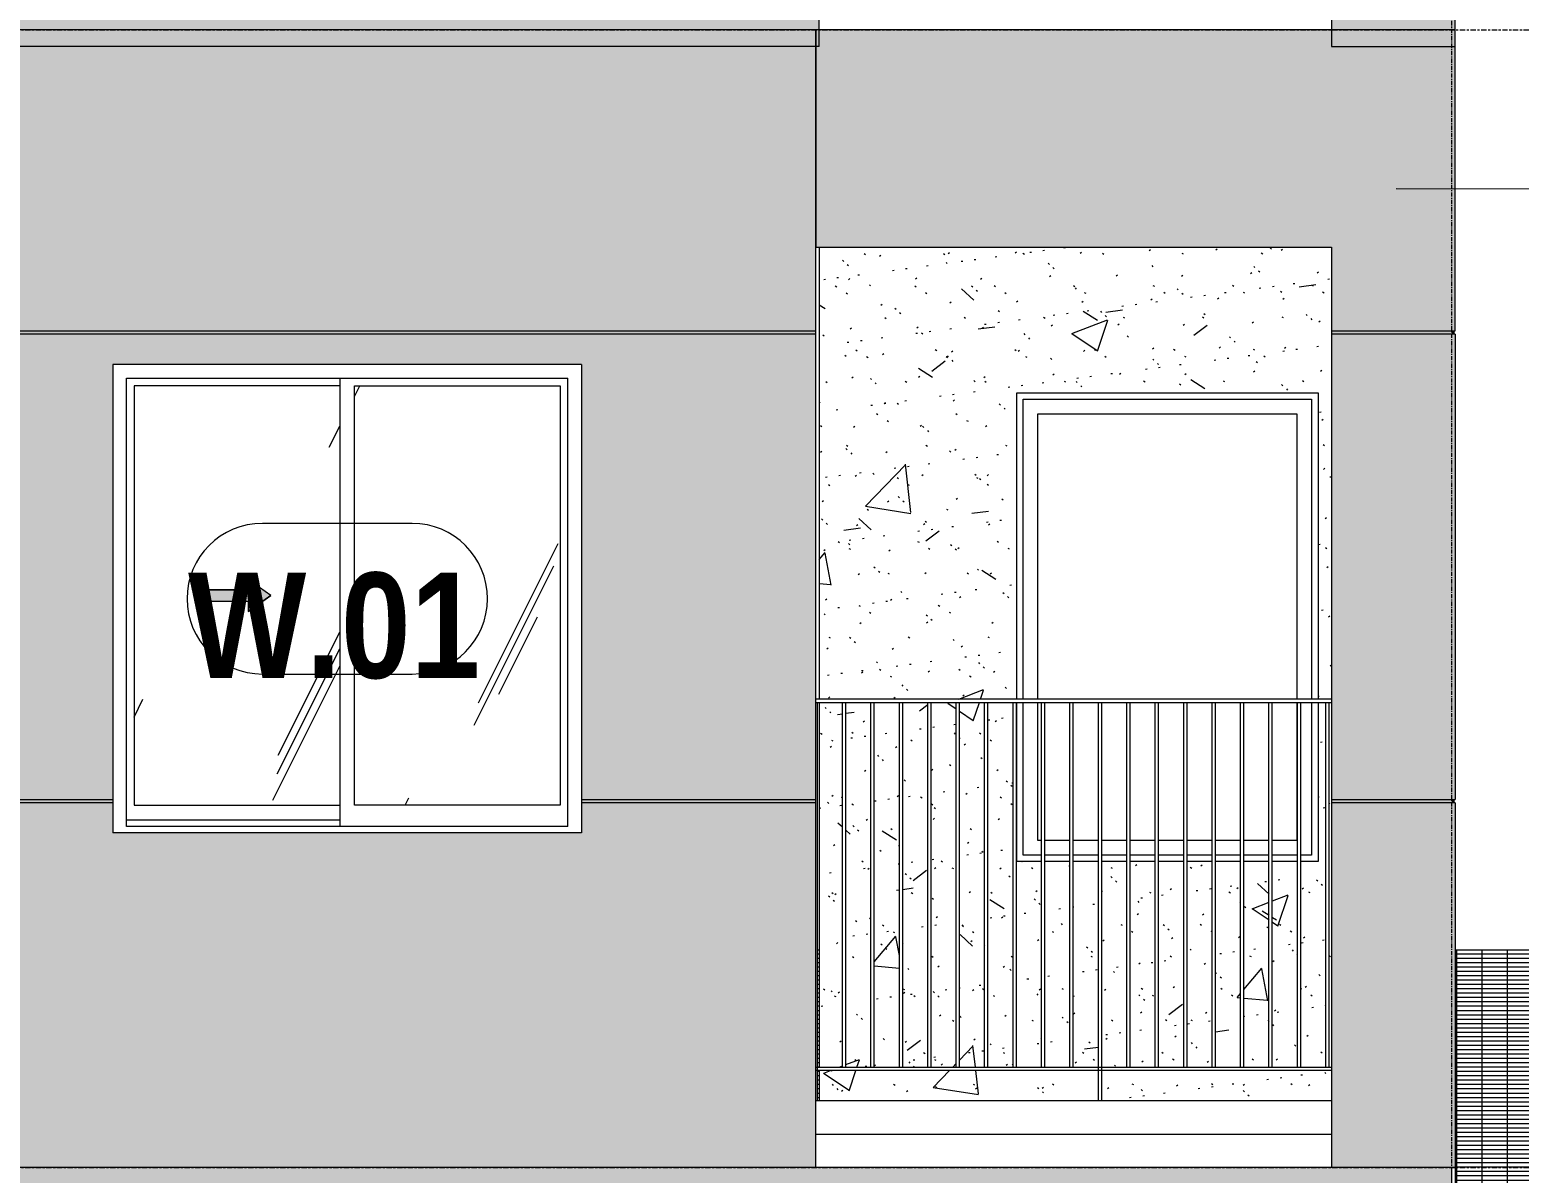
# Model space of a CAD drawing. Header units: millimetres. Extents: x 9199 to 175431, y -4466 to 35300.
# Drawn here: x 159653 to 164102, y 2183 to 5600 of the extents above; entities that cross this region are included whole.
import ezdxf

# ---------------------------------------------------------------- set-up
doc = ezdxf.new("R2010")
doc.units = ezdxf.units.MM
for name, pattern in [('1 NÉT CALL OUT', [6, 3, -3]), ('Centre', [31.75, 6.35, -4.7625, 15.875, -4.7625]), ('Grid Line', [22.225, 12.7, -3.175, 3.175, -3.175])]:
    doc.linetypes.add(name, pattern=pattern)
for name, color, linetype, lineweight in [('0-2', 250, 'Continuous', 5), ('A-DETL-GENF', 92, 'Continuous', 9), ('A-DETL-GENF-1', 92, '1 NÉT CALL OUT', 9), ('A-FLOR-HRAL', 11, 'Continuous', 9), ('A-FLOR-HRAL-1', 253, 'Continuous', 9), ('A-FLOR-LEVL-2', 51, 'Centre', 9), ('A-GLAZ', 151, 'Continuous', 9), ('A-GLAZ-1', 253, 'Continuous', 9), ('A-GLAZ-2', 7, 'Continuous', 9), ('A-GLAZ-3', 7, '1 NÉT CALL OUT', 9), ('A-GLAZ-IDEN', 152, 'Continuous', 9), ('A-WALL', 113, 'Continuous', 9), ('A-WALL-1', 7, 'Continuous', 9), ('A-WALL-IDEN', 211, 'Continuous', 9), ('A-WALL-PATT-1', 9, 'Continuous', 9), ('A-WALL-PATT-2', 111, 'Continuous', 5), ('I-WALL-1', 7, 'Continuous', 9), ('S-BEAM-1', 7, 'Continuous', 9), ('S-GRID-1', 1, 'Grid Line', 9)]:
    doc.layers.add(name, color=color, linetype=linetype, lineweight=lineweight)
doc.styles.add('Arial_B_1', font='arialbd.ttf', dxfattribs={"width": 0.85, "height": 315})
pattern_1 = [(63.435, (-49765.3, 1304.34), (-0.001, 1524.001), [532.46, -2875.304]), (63.435, (-51289.3, 1304.34), (-0.001, 1524.001), [532.46, -2875.304]), (63.435, (-49035.8, 1598.8), (-0.001, 1524.001), [532.46, -2875.304]), (63.435, (-50559.8, 1598.8), (-0.001, 1524.001), [532.46, -2875.304]), (63.435, (-49146.2, 1494.84), (-0.001, 1524.001), [532.46, -2875.304]), (63.435, (-50670.2, 1494.84), (-0.001, 1524.001), [532.46, -2875.304]), (63.435, (-49258.75, 2090.1), (-0.001, 1524.001), [258.8, -3148.965]), (63.435, (-50782.75, 2090.1), (-0.001, 1524.001), [258.8, -3148.965]), (63.435, (-49332.36, 1997.95), (-0.001, 1524.001), [532.46, -2875.304]), (63.435, (-50856.36, 1997.95), (-0.001, 1524.001), [532.46, -2875.304]), (63.435, (-49319.4, 2064.1), (-0.001, 1524.001), [532.46, -2875.304]), (63.435, (-50843.4, 2064.1), (-0.001, 1524.001), [532.46, -2875.304]), (63.435, (-49934.2, 1773.94), (-0.001, 1524.001), [532.46, -2875.304]), (63.435, (-51458.2, 1773.94), (-0.001, 1524.001), [532.46, -2875.304]), (63.435, (-49921.24, 1851.9), (-0.001, 1524.001), [532.46, -2875.304]), (63.435, (-51445.24, 1851.9), (-0.001, 1524.001), [532.46, -2875.304]), (63.435, (-49917.74, 1908.1), (-0.001, 1524.001), [532.46, -2875.304]), (63.435, (-51441.74, 1908.1), (-0.001, 1524.001), [532.46, -2875.304])]

# ---------------------------------------------------------------- blocks, each defined once
blk = doc.blocks.new('NCV_TKTC_KET CAU_rvt-2-TKCS_MẶT ĐỨNG HƯỚNG TÂY')
at = {"layer": 'S-BEAM-1'}
blk.add_line((-19136.9, 2300), (-17596.9, 2300), dxfattribs=at)
blk = doc.blocks.new('M_Fixed - 900 x 1400-553215-TKCS_MẶT ĐỨNG HƯỚNG TÂY')
at = {"layer": 'A-GLAZ-2'}
for p, q in [((-26717.9, 4496), (-25855.9, 4496)), ((-26717.9, 3600), (-26717.9, 4496)), ((-25855.9, 4496), (-25855.9, 3600)), ((-26673.9, 4452), (-25899.9, 4452)), ((-26673.9, 3600), (-26673.9, 4452)), ((-25899.9, 4452), (-25899.9, 3600)), ((-26717.9, 3134), (-26717.9, 3590)), ((-26673.9, 3178), (-26673.9, 3590)), ((-25899.9, 3590), (-25899.9, 3178)), ((-25855.9, 3590), (-25855.9, 3134)), ((-26662.9, 3178), (-26673.9, 3178)), ((-26577.9, 3178), (-26652.9, 3178)), ((-26493, 3178), (-26567.9, 3178)), ((-26408, 3178), (-26483, 3178)), ((-26323.1, 3178), (-26398, 3178)), ((-26238.2, 3178), (-26313.1, 3178)), ((-26153.2, 3178), (-26228.2, 3178)), ((-26068.3, 3178), (-26143.2, 3178)), ((-25983.3, 3178), (-26058.3, 3178)), ((-25899.9, 3178), (-25973.3, 3178)), ((-26662.9, 3134), (-26717.9, 3134)), ((-26577.9, 3134), (-26652.9, 3134)), ((-26493, 3134), (-26567.9, 3134)), ((-26408, 3134), (-26483, 3134)), ((-26323.1, 3134), (-26398, 3134)), ((-26238.2, 3134), (-26313.1, 3134)), ((-26153.2, 3134), (-26228.2, 3134)), ((-26068.3, 3134), (-26143.2, 3134)), ((-25983.3, 3134), (-26058.3, 3134)), ((-25898.4, 3134), (-25973.3, 3134)), ((-25855.9, 3134), (-25888.4, 3134))]:
    blk.add_line(p, q, dxfattribs=at)
blk = doc.blocks.new('Railing - 10mm-457212-TKCS_MẶT ĐỨNG HƯỚNG TÂY')
at = {"layer": 'A-FLOR-HRAL-1'}
for p, q in [((-68226.4, 2500), (-68226.4, 3590)), ((-68216.4, 2500), (-68216.4, 3590))]:
    blk.add_line(p, q, dxfattribs=at)
blk = doc.blocks.new('Railing - 50 x 10mm-850639-TKCS_MẶT ĐỨNG HƯỚNG TÂY')
at = {"layer": 'A-FLOR-HRAL-1'}
for p, q in [((-68990.9, 2400), (-68990.9, 3590)), ((-68980.9, 3590), (-68990.9, 3590)), ((-68980.9, 2400), (-68980.9, 3590))]:
    blk.add_line(p, q, dxfattribs=at)
blk = doc.blocks.new('Railing - 50 x 10mm-457210-TKCS_MẶT ĐỨNG HƯỚNG TÂY')
at = {"layer": 'A-FLOR-HRAL-1'}
for p in [(-19136.9, 3590), (-19132.4, 2400)]:
    blk.add_line(p, (-19132.4, 3590), dxfattribs=at)
blk = doc.blocks.new('Railing - Railing-851452-TKCS_MẶT ĐỨNG HƯỚNG TÂY')
at = {"layer": 'A-FLOR-HRAL-1'}
for p, q in [((-19136.9, 2500), (-17596.9, 2500)), ((-17596.9, 2490), (-19136.9, 2490))]:
    blk.add_line(p, q, dxfattribs=at)
blk.add_blockref('Railing - 50 x 10mm-457210-TKCS_MẶT ĐỨNG HƯỚNG TÂY', (0, 0))
at = {"extrusion": (0, 0, -1), "zscale": -1}
for name, p in [('Railing - 10mm-457212-TKCS_MẶT ĐỨNG HƯỚNG TÂY', (87273.9, 0)), ('Railing - 10mm-457212-TKCS_MẶT ĐỨNG HƯỚNG TÂY', (87188.9, 0)), ('Railing - 10mm-457212-TKCS_MẶT ĐỨNG HƯỚNG TÂY', (87104, 0)), ('Railing - 10mm-457212-TKCS_MẶT ĐỨNG HƯỚNG TÂY', (87019.1, 0)), ('Railing - 10mm-457212-TKCS_MẶT ĐỨNG HƯỚNG TÂY', (86934.1, 0)), ('Railing - 10mm-457212-TKCS_MẶT ĐỨNG HƯỚNG TÂY', (86849.2, 0)), ('Railing - 10mm-457212-TKCS_MẶT ĐỨNG HƯỚNG TÂY', (86764.2, 0)), ('Railing - 10mm-457212-TKCS_MẶT ĐỨNG HƯỚNG TÂY', (86679.3, 0)), ('Railing - 10mm-457212-TKCS_MẶT ĐỨNG HƯỚNG TÂY', (86594.4, 0)), ('Railing - 50 x 10mm-850639-TKCS_MẶT ĐỨNG HƯỚNG TÂY', (87273.9, 0)), ('Railing - 10mm-457212-TKCS_MẶT ĐỨNG HƯỚNG TÂY', (86424.5, 0)), ('Railing - 10mm-457212-TKCS_MẶT ĐỨNG HƯỚNG TÂY', (86339.5, 0)), ('Railing - 10mm-457212-TKCS_MẶT ĐỨNG HƯỚNG TÂY', (86254.6, 0)), ('Railing - 10mm-457212-TKCS_MẶT ĐỨNG HƯỚNG TÂY', (86169.7, 0)), ('Railing - 10mm-457212-TKCS_MẶT ĐỨNG HƯỚNG TÂY', (86084.7, 0)), ('Railing - 10mm-457212-TKCS_MẶT ĐỨNG HƯỚNG TÂY', (85999.8, 0)), ('Railing - 10mm-457212-TKCS_MẶT ĐỨNG HƯỚNG TÂY', (85914.8, 0)), ('Railing - 10mm-457212-TKCS_MẶT ĐỨNG HƯỚNG TÂY', (85829.9, 0))]:
    blk.add_blockref(name, p, dxfattribs=at)
blk = doc.blocks.new('Top Rail Type - Top Rail_Internal_-851453-TKCS_MẶT ĐỨNG HƯỚNG TÂY')
at = {"layer": 'A-FLOR-HRAL-1'}
for p, q in [((-17596.9, 3600), (-19136.9, 3600)), ((-19136.9, 3590), (-17596.9, 3590))]:
    blk.add_line(p, q, dxfattribs=at)
blk = doc.blocks.new('NCV_TKTC_TANG 1_rvt-2-TKCS_MẶT ĐỨNG HƯỚNG TÂY')
at = {"layer": 'A-WALL-PATT-1'}
h = blk.add_hatch(dxfattribs=at)
h.set_pattern_fill('FP_19', color=256, style=0, pattern_type=2)
h.set_pattern_definition([(50, (-51555.6, 1200), (1093.104, -95.634), [114.3, -1257.3]), (355, (-51555.6, 1200), (-211.457, 1146.34), [91.44, -1005.84]), (100.451, (-51464.5, 1192), (881.656, 1050.7), [97.14, -1068.54]), (46.184, (-51555.6, 1504.8), (1626.475, -252.257), [171.45, -1885.95]), (96.636, (-51420, 1483.8), (1424.416, 1484.565), [145.71, -1602.81]), (351.184, (-51555.6, 1504.8), (1424.43, 1484.55), [137.16, -1508.76]), (21, (-51403.2, 1428.6), (909.686, -613.59), [114.3, -1257.3]), (326, (-51403.2, 1428.6), (370.812, 1105.13), [91.44, -1005.84]), (71.451, (-51327.4, 1377.5), (1280.503, 491.528), [97.14, -1068.54]), (37.5, (-51555.58, 1200), (18.5313, 507.3303), [50.292, -943.356, 50.292, -970.788, -1009.65]), (37.5, (-51555.58, 1200), (18.5313, 507.3303), [-2014.728, 50.292, -959.358]), (7.5, (-51555.6, 1200), (400.918, 601.084), [50.292, -531.876, 50.292, -920.496, -384.81]), (7.5, (-51555.6, 1200), (400.918, 601.084), [-1552.956, 50.292, -334.518]), (327.5, (-51895.43, 1200), (813.545, -34.3737), [50.292, -330.708, 50.292, -1138.428, -1577.34]), (327.5, (-51895.43, 1200), (813.545, -34.3737), [-1569.72, 50.292, -1527.048]), (317.5, (-52047.8, 1200), (888.775, 152.56), [50.292, -445.008, 50.292, -739.14, -1120.14]), (317.5, (-52047.8, 1200), (888.775, 152.56), [-1284.732, 50.292, -1069.848])])
h.paths.add_polyline_path([(-17596.9, 2400), (-17596.9, 2490), (-18283, 2490), (-18283, 2400), (-17604.3, 2400)])
h.paths.add_polyline_path([(-19087.9, 2400), (-18293, 2400), (-18293, 2490), (-19126.9, 2490), (-19126.9, 2400)])
h.paths.add_polyline_path([(-17613.5, 2500), (-17613.5, 3590), (-17636.9, 3590), (-17636.9, 3115), (-17688.4, 3115), (-17688.4, 2500)])
h.paths.add_polyline_path([(-18962.5, 2500), (-18887.6, 2500), (-18887.6, 3590), (-18962.5, 3590), (-18962.5, 2880.4)])
h.paths.add_polyline_path([(-19047.4, 2500), (-18972.5, 2500), (-18972.5, 3590), (-19047.4, 3590), (-19047.4, 2555.2)])
h.paths.add_polyline_path([(-18877.6, 2500), (-18802.6, 2500), (-18802.6, 3590), (-18877.6, 3590), (-18877.6, 2615.6)])
h.paths.add_polyline_path([(-18792.6, 2500), (-18717.7, 2500), (-18717.7, 3590), (-18792.6, 3590), (-18792.6, 2740.1)])
h.paths.add_polyline_path([(-18707.7, 2500), (-18632.7, 2500), (-18632.7, 3590), (-18707.7, 3590), (-18707.7, 2864.7)])
h.paths.add_polyline_path([(-18622.7, 2500), (-18547.8, 2500), (-18547.8, 3590), (-18622.7, 3590), (-18622.7, 2880.4)])
h.paths.add_polyline_path([(-18537.8, 2500), (-18462.9, 2500), (-18462.9, 3115), (-18536.9, 3115), (-18537.8, 2880.4)])
h.paths.add_polyline_path([(-18452.9, 2500), (-18377.9, 2500), (-18377.9, 3115), (-18452.9, 3115), (-18452.9, 2880.4)])
h.paths.add_polyline_path([(-18367.9, 2500), (-18293, 2500), (-18293, 3115), (-18367.9, 3115), (-18367.9, 2880.4)])
h.paths.add_polyline_path([(-19057.4, 2500), (-19057.4, 3590), (-19126.9, 3590), (-19126.9, 2500), (-19061.8, 2500)])
h.paths.add_polyline_path([(-18283, 2500), (-18208, 2500), (-18208, 3115), (-18283, 3115), (-18283, 2880.4)])
h.paths.add_polyline_path([(-18198, 2500), (-18123.1, 2500), (-18123.1, 3115), (-18198, 3115), (-18198, 2803)])
h.paths.add_polyline_path([(-18113.1, 2500), (-18038.2, 2500), (-18038.2, 3115), (-18113.1, 3115), (-18113.1, 2724.8)])
h.paths.add_polyline_path([(-18028.2, 2500), (-17953.2, 2500), (-17953.2, 3115), (-18028.2, 3115), (-18028.2, 2646.6)])
h.paths.add_polyline_path([(-17943.2, 2500), (-17868.3, 2500), (-17868.3, 3115), (-17943.2, 3115), (-17943.2, 2568.4)])
h.paths.add_polyline_path([(-17858.3, 2500), (-17783.3, 2500), (-17783.3, 3115), (-17858.3, 3115), (-17858.3, 2880.4)])
h.paths.add_polyline_path([(-17773.3, 2500), (-17698.4, 2500), (-17698.4, 3115), (-17773.3, 3115), (-17773.3, 2880.4)])
h.paths.add_polyline_path([(-17596.9, 2500), (-17596.9, 3590), (-17603.5, 3590), (-17601.7, 2500)])
h.paths.add_polyline_path([(-18536.9, 3600), (-18536.9, 4515), (-17636.9, 4515), (-17636.9, 3600), (-17596.9, 3600), (-17596.9, 4950), (-19126.9, 4950), (-19126.9, 3600), (-18775.3, 3600)])
h = blk.add_hatch(dxfattribs=at)
h.set_pattern_fill('FP_20', color=256, style=0, pattern_type=2)
h.set_pattern_definition([(37.5, (-51555.58, 1200), (-4.79953, 146.8239), [5.029, -110.795, 5.029, -124.511, -123.825]), (37.5, (-51555.58, 1200), (-4.79953, 146.8239), [-245.364, 5.029, -118.796]), (7.5, (-51555.58, 1200), (134.8574, 215.0472), [5.029, -57.455, 5.029, -99.365, -40.005]), (7.5, (-51555.58, 1200), (134.8574, 215.0472), [-166.878, 5.029, -34.976]), (327.5, (-51649.3, 1200), (237.29776, 0.4316), [5.029, -33.071, 5.029, -132.131, -179.07]), (327.5, (-51649.3, 1200), (237.29776, 0.4316), [-175.26, 5.029, -174.041]), (317.5, (-51649.3, 1200), (229.067, 66.8792), [5.029, -14.021, 5.029, -84.887, -102.87]), (317.5, (-51649.3, 1200), (229.067, 66.8792), [-108.966, 5.029, -97.841])])
h.paths.add_polyline_path([(-17596.9, 2400), (-17596.9, 2490), (-18283, 2490), (-18283, 2400), (-17604.3, 2400)])
h.paths.add_polyline_path([(-19087.9, 2400), (-18293, 2400), (-18293, 2490), (-19126.9, 2490), (-19126.9, 2400)])
h.paths.add_polyline_path([(-17613.5, 2500), (-17613.5, 3590), (-17636.9, 3590), (-17636.9, 3115), (-17688.4, 3115), (-17688.4, 2500)])
h.paths.add_polyline_path([(-18962.5, 2500), (-18887.6, 2500), (-18887.6, 3590), (-18962.5, 3590), (-18962.5, 2880.4)])
h.paths.add_polyline_path([(-19047.4, 2500), (-18972.5, 2500), (-18972.5, 3590), (-19047.4, 3590), (-19047.4, 2555.2)])
h.paths.add_polyline_path([(-18877.6, 2500), (-18802.6, 2500), (-18802.6, 3590), (-18877.6, 3590), (-18877.6, 2615.6)])
h.paths.add_polyline_path([(-18792.6, 2500), (-18717.7, 2500), (-18717.7, 3590), (-18792.6, 3590), (-18792.6, 2740.1)])
h.paths.add_polyline_path([(-18707.7, 2500), (-18632.7, 2500), (-18632.7, 3590), (-18707.7, 3590), (-18707.7, 2864.7)])
h.paths.add_polyline_path([(-18622.7, 2500), (-18547.8, 2500), (-18547.8, 3590), (-18622.7, 3590), (-18622.7, 2880.4)])
h.paths.add_polyline_path([(-18537.8, 2500), (-18462.9, 2500), (-18462.9, 3115), (-18536.9, 3115), (-18537.8, 2880.4)])
h.paths.add_polyline_path([(-18452.9, 2500), (-18377.9, 2500), (-18377.9, 3115), (-18452.9, 3115), (-18452.9, 2880.4)])
h.paths.add_polyline_path([(-18367.9, 2500), (-18293, 2500), (-18293, 3115), (-18367.9, 3115), (-18367.9, 2880.4)])
h.paths.add_polyline_path([(-19057.4, 2500), (-19057.4, 3590), (-19126.9, 3590), (-19126.9, 2500), (-19061.8, 2500)])
h.paths.add_polyline_path([(-18283, 2500), (-18208, 2500), (-18208, 3115), (-18283, 3115), (-18283, 2880.4)])
h.paths.add_polyline_path([(-18198, 2500), (-18123.1, 2500), (-18123.1, 3115), (-18198, 3115), (-18198, 2803)])
h.paths.add_polyline_path([(-18113.1, 2500), (-18038.2, 2500), (-18038.2, 3115), (-18113.1, 3115), (-18113.1, 2724.8)])
h.paths.add_polyline_path([(-18028.2, 2500), (-17953.2, 2500), (-17953.2, 3115), (-18028.2, 3115), (-18028.2, 2646.6)])
h.paths.add_polyline_path([(-17943.2, 2500), (-17868.3, 2500), (-17868.3, 3115), (-17943.2, 3115), (-17943.2, 2568.4)])
h.paths.add_polyline_path([(-17858.3, 2500), (-17783.3, 2500), (-17783.3, 3115), (-17858.3, 3115), (-17858.3, 2880.4)])
h.paths.add_polyline_path([(-17773.3, 2500), (-17698.4, 2500), (-17698.4, 3115), (-17773.3, 3115), (-17773.3, 2880.4)])
h.paths.add_polyline_path([(-17596.9, 2500), (-17596.9, 3590), (-17603.5, 3590), (-17601.7, 2500)])
h.paths.add_polyline_path([(-18536.9, 3600), (-18536.9, 4515), (-17636.9, 4515), (-17636.9, 3600), (-17596.9, 3600), (-17596.9, 4950), (-19126.9, 4950), (-19126.9, 3600), (-18775.3, 3600)])
at = {"layer": 'A-WALL-1'}
blk.add_line((-17596.9, 2400), (-19136.9, 2400), dxfattribs=at)
at = {"layer": 'I-WALL-1'}
for p, q in [((-19126.9, 4950), (-19126.9, 3600)), ((-18536.9, 3600), (-18536.9, 4515)), ((-18536.9, 4515), (-17636.9, 4515)), ((-17636.9, 4515), (-17636.9, 3600)), ((-19126.9, 3590), (-19126.9, 2500)), ((-18536.9, 3115), (-18536.9, 3590)), ((-17636.9, 3590), (-17636.9, 3115)), ((-18462.9, 3115), (-18536.9, 3115)), ((-18377.9, 3115), (-18452.9, 3115)), ((-18293, 3115), (-18367.9, 3115)), ((-18208, 3115), (-18283, 3115)), ((-18123.1, 3115), (-18198, 3115)), ((-18038.2, 3115), (-18113.1, 3115)), ((-17953.2, 3115), (-18028.2, 3115)), ((-17868.3, 3115), (-17943.2, 3115)), ((-17783.3, 3115), (-17858.3, 3115)), ((-17698.4, 3115), (-17773.3, 3115)), ((-17636.9, 3115), (-17688.4, 3115)), ((-19126.9, 2490), (-19126.9, 2400))]:
    blk.add_line(p, q, dxfattribs=at)
at = {"layer": 'A-FLOR-HRAL-1'}
for name in ['Top Rail Type - Top Rail_Internal_-851453-TKCS_MẶT ĐỨNG HƯỚNG TÂY', 'Railing - Railing-851452-TKCS_MẶT ĐỨNG HƯỚNG TÂY']:
    blk.add_blockref(name, (0, 0), dxfattribs=at)
at = {"layer": 'A-GLAZ-1'}
blk.add_blockref('M_Fixed - 900 x 1400-553215-TKCS_MẶT ĐỨNG HƯỚNG TÂY', (8200, 0), dxfattribs=at)
blk = doc.blocks.new('1_FAMILY RVT - W01-WxH 1400x1400xmm-V139-TKCS_MẶT ĐỨNG HƯỚNG TÂY')
at = {"layer": 'A-DETL-GENF-1'}
blk.add_hatch(color=256, dxfattribs=at).paths.add_polyline_path([(-20832.9, 3862.1), (-20765.1, 3909.5), (-20832.9, 3957), (-20832.9, 3926.5), (-20968.3, 3926.5), (-20968.3, 3892.6), (-20832.9, 3892.6)])
at = {"layer": 'A-GLAZ'}
h = blk.add_hatch(dxfattribs=at)
h.set_pattern_fill('FP_18', color=256, style=0, pattern_type=2)
h.set_pattern_definition(pattern_1)
h.paths.add_polyline_path([(-20559.6, 3282.6), (-20559.6, 4536.5), (-21173.9, 4536.5), (-21173.9, 3282.6)])
h.paths.add_polyline_path([(-20832.9, 3862.1), (-20832.9, 3892.6), (-20968.3, 3892.6), (-20968.3, 3926.5), (-20832.9, 3926.5), (-20832.9, 3957), (-20765.1, 3909.5), (-20789.3, 3892.6)])
h = blk.add_hatch(dxfattribs=at)
h.set_pattern_fill('FP_18', color=256, style=0, pattern_type=2)
h.set_pattern_definition(pattern_1)
h.paths.add_polyline_path([(-20443.9, 3282.6), (-19900.9, 3282.6), (-19900.9, 4536.5), (-20515.1, 4536.5), (-20515.1, 3282.6)])
at = {"layer": 'A-DETL-GENF'}
for p, q in [((-20968.3, 3926.5), (-20968.3, 3892.6)), ((-20968.3, 3926.5), (-20832.9, 3926.5)), ((-20832.9, 3926.5), (-20968.3, 3926.5)), ((-20968.3, 3926.5), (-20968.3, 3892.6)), ((-20832.9, 3957), (-20832.9, 3926.5)), ((-20765.1, 3909.5), (-20832.9, 3957)), ((-20765.1, 3909.5), (-20832.9, 3957)), ((-20832.9, 3957), (-20832.9, 3926.5)), ((-20968.3, 3892.6), (-20832.9, 3892.6)), ((-20968.3, 3892.6), (-20832.9, 3892.6)), ((-20765.1, 3909.5), (-20832.9, 3862.1)), ((-20832.9, 3862.1), (-20765.1, 3909.5)), ((-20832.9, 3892.6), (-20832.9, 3862.1)), ((-20832.9, 3892.6), (-20832.9, 3862.1))]:
    blk.add_line(p, q, dxfattribs=at)
at = {"layer": 'A-GLAZ'}
for p, q in [((-19837.4, 4600), (-21237.4, 4600)), ((-21237.4, 4600), (-21237.4, 3200)), ((-19837.4, 4600), (-19837.4, 3200)), ((-21196.4, 4559.1), (-19878.3, 4559.1)), ((-21196.4, 3219.1), (-21196.4, 4559.1)), ((-20559.6, 4559.1), (-20559.6, 3219.1)), ((-19878.3, 3219.1), (-19878.3, 4559.1)), ((-21173.9, 4536.5), (-21173.9, 3282.6)), ((-20559.6, 4536.5), (-21173.9, 4536.5)), ((-20515.1, 3282.6), (-20515.1, 4536.5)), ((-20515.1, 4536.5), (-19900.9, 4536.5)), ((-19900.9, 4536.5), (-19900.9, 3282.6)), ((-21173.9, 3282.6), (-20559.6, 3282.6)), ((-19900.9, 3282.6), (-20515.1, 3282.6)), ((-20559.6, 3238.1), (-21196.4, 3238.1)), ((-20559.6, 3238.1), (-21196.4, 3238.1)), ((-19878.3, 3219.1), (-21196.4, 3219.1)), ((-19837.4, 3200), (-21237.4, 3200))]:
    blk.add_line(p, q, dxfattribs=at)
blk = doc.blocks.new('NBS_CLDPhysicalSecuritySystems_MtlMeshPnlFncngSym_CLDModsecSecurusS3_InfillPanel - NBS_CLDPhysicalSecuritySystems_MtlMeshPnlFncngSym_CLDModsecSecurusS2_InfillPanel-2369424-TKCS_MẶT ĐỨNG HƯỚNG TÂY')
at = {"layer": 'A-FLOR-HRAL'}
h = blk.add_hatch(dxfattribs=at)
h.set_pattern_fill('FP_24', color=256, style=0, pattern_type=2)
h.set_pattern_definition([(180, (-20156.337, 850), (2e-15, 13), []), (90, (-20156.34, 850), (76, -5e-15), [])])
h.paths.add_polyline_path([(-16902.3, 971), (-16356.3, 971), (-16356.3, 2850), (-16902.3, 2850), (-16902.3, 1236.4)])
h.paths.add_polyline_path([(-16942.3, 971), (-16942.3, 2850), (-17226.9, 2850), (-17226.9, 1500), (-17230.9, 1500), (-17229.7, 1490), (-17226.9, 1490), (-17226.9, 971), (-17004.8, 971)])
h.paths.add_polyline_path([(-18902.3, 1034.3), (-18561.5, 1034.3), (-18561.5, 1064.8), (-18902.3, 1064.8)])
h.paths.add_polyline_path([(-18942.3, 1034.3), (-18942.3, 1064.8), (-19461.1, 1064.8), (-19461.1, 1034.3), (-19121.2, 1034.3)])
h.paths.add_polyline_path([(-20156.3, 1034.3), (-19942.3, 1034.3), (-19942.3, 1064.8), (-20156.3, 1064.8)])
h.paths.add_polyline_path([(-19902.3, 1034.3), (-19511.1, 1034.3), (-19511.1, 1064.8), (-19902.3, 1064.8)])
h.paths.add_polyline_path([(-18511.5, 1034.3), (-17942.3, 1034.3), (-17942.3, 1064.8), (-18511.5, 1064.8)])
h.paths.add_polyline_path([(-17636.9, 1034.3), (-17636.9, 1064.8), (-17902.3, 1064.8), (-17902.3, 1034.3), (-17660.3, 1034.3)])
h.paths.add_polyline_path([(-17636.9, 1134.3), (-17636.9, 1164.8), (-17902.3, 1164.8), (-17902.3, 1134.3), (-17674, 1134.3)])
h.paths.add_polyline_path([(-18511.5, 1134.3), (-17942.3, 1134.3), (-17942.3, 1164.8), (-18511.5, 1164.8)])
h.paths.add_polyline_path([(-19942.3, 1134.3), (-19942.3, 1164.8), (-20156.3, 1164.8), (-20156.3, 1134.3)])
h.paths.add_polyline_path([(-18592.1, 1134.3), (-18561.5, 1134.3), (-18561.5, 1164.8), (-18902.3, 1164.8), (-18902.3, 1134.3), (-18856.7, 1134.3)])
h.paths.add_polyline_path([(-18942.3, 1134.3), (-18942.3, 1164.8), (-19461.1, 1164.8), (-19461.1, 1134.3), (-19121.2, 1134.3)])
h.paths.add_polyline_path([(-19902.3, 1134.3), (-19511.1, 1134.3), (-19511.1, 1164.8), (-19902.3, 1164.8)])
h.paths.add_polyline_path([(-20156.3, 1234.3), (-19942.3, 1234.3), (-19942.3, 1264.8), (-20156.3, 1264.8), (-20156.3, 1236.4)])
h.paths.add_polyline_path([(-18942.3, 1234.3), (-18942.3, 1264.8), (-19461.1, 1264.8), (-19461.1, 1234.3), (-19121.2, 1234.3)])
h.paths.add_polyline_path([(-18511.5, 1234.3), (-17942.3, 1234.3), (-17942.3, 1264.8), (-18511.5, 1264.8), (-18511.5, 1236.4)])
h.paths.add_polyline_path([(-17636.9, 1234.3), (-17636.9, 1264.8), (-17902.3, 1264.8), (-17902.3, 1234.3), (-17687.7, 1234.3)])
h.paths.add_polyline_path([(-19650.3, 1234.3), (-19511.1, 1234.3), (-19511.1, 1264.8), (-19902.3, 1264.8), (-19902.3, 1234.3)])
h.paths.add_polyline_path([(-18856.7, 1234.3), (-18561.5, 1234.3), (-18561.5, 1264.8), (-18902.3, 1264.8), (-18902.3, 1234.3)])
h.paths.add_polyline_path([(-18511.5, 1334.3), (-17942.3, 1334.3), (-17942.3, 1364.8), (-18511.5, 1364.8)])
h.paths.add_polyline_path([(-17902.3, 1334.3), (-17636.9, 1334.3), (-17636.9, 1364.8), (-17902.3, 1364.8)])
h.paths.add_polyline_path([(-18902.3, 1334.3), (-18561.5, 1334.3), (-18561.5, 1364.8), (-18902.3, 1364.8)])
h.paths.add_polyline_path([(-20156.3, 1334.3), (-19942.3, 1334.3), (-19942.3, 1364.8), (-20156.3, 1364.8)])
h.paths.add_polyline_path([(-19385.7, 1334.3), (-18942.3, 1334.3), (-18942.3, 1364.8), (-19461.1, 1364.8), (-19461.1, 1334.3)])
h.paths.add_polyline_path([(-19902.3, 1334.3), (-19511.1, 1334.3), (-19511.1, 1364.8), (-19902.3, 1364.8)])
h.paths.add_polyline_path([(-17942.3, 1434.3), (-17942.3, 1500), (-18511.5, 1500), (-18511.5, 1434.3), (-18327.6, 1434.3)])
h.paths.add_polyline_path([(-19461.1, 1434.3), (-18942.3, 1434.3), (-18942.3, 1500), (-19461.1, 1500)])
h.paths.add_polyline_path([(-19511.1, 1434.3), (-19511.1, 1500), (-19902.3, 1500), (-19902.3, 1434.3)])
h.paths.add_polyline_path([(-18856.7, 1434.3), (-18561.5, 1434.3), (-18561.5, 1500), (-18902.3, 1500), (-18902.3, 1434.3)])
h.paths.add_polyline_path([(-17636.9, 1500), (-17586.9, 1500), (-17586.9, 1550), (-17636.9, 1550)])
h.paths.add_polyline_path([(-17902.3, 1434.3), (-17636.9, 1434.3), (-17636.9, 1500), (-17902.3, 1500)])
h.paths.add_polyline_path([(-19942.3, 1434.3), (-19942.3, 1500), (-20156.3, 1500), (-20156.3, 1434.3)])
h.paths.add_polyline_path([(-18561.5, 1500), (-18511.5, 1500), (-18511.5, 1550), (-18561.5, 1550)])
h.paths.add_polyline_path([(-19461.1, 1500), (-19461.1, 1550), (-19511.1, 1550), (-19511.1, 1500)])
h.paths.add_polyline_path([(-19132.4, 2400), (-19126.9, 2400), (-19126.9, 2490), (-19132.4, 2490)])
h.paths.add_polyline_path([(-19132.4, 2500), (-19126.9, 2500), (-19126.9, 2850), (-19132.4, 2850)])
for p, q in [((-19126.9, 2850), (-19132.4, 2850)), ((-16942.2, 2850), (-17226.9, 2850)), ((-16942.3, 2850), (-16942.3, 971)), ((-16938.3, 2850), (-16942.3, 2850)), ((-16906.3, 2850), (-16938.3, 2850)), ((-16902.3, 2850), (-16906.3, 2850)), ((-16356.3, 2850), (-16902.5, 2850)), ((-16902.3, 971), (-16902.3, 2850)), ((-20156.3, 1500), (-20156.3, 1434.3)), ((-19942.3, 1500), (-19942.3, 1434.3)), ((-19902.3, 1434.3), (-19902.3, 1500)), ((-18942.3, 1500), (-18942.3, 1434.3)), ((-18902.3, 1434.3), (-18902.3, 1500)), ((-17942.3, 1500), (-17942.3, 1434.3)), ((-17902.3, 1434.3), (-17902.3, 1500)), ((-20156.3, 1365), (-20156.3, 1334.3)), ((-19942.3, 1365), (-19942.3, 1334.3)), ((-19902.3, 1334.3), (-19902.3, 1365)), ((-18942.3, 1365), (-18942.3, 1334.3)), ((-18902.3, 1334.3), (-18902.3, 1365)), ((-17942.3, 1365), (-17942.3, 1334.3)), ((-17902.3, 1334.3), (-17902.3, 1365)), ((-20156.3, 1265), (-20156.3, 1234.3)), ((-19942.3, 1265), (-19942.3, 1234.3)), ((-19902.3, 1234.3), (-19902.3, 1265)), ((-18942.3, 1265), (-18942.3, 1234.3)), ((-18902.3, 1234.3), (-18902.3, 1265)), ((-17942.3, 1265), (-17942.3, 1234.3)), ((-17902.3, 1234.3), (-17902.3, 1265)), ((-20156.3, 1165), (-20156.3, 1134.3)), ((-19942.3, 1165), (-19942.3, 1134.3)), ((-19902.3, 1134.3), (-19902.3, 1165)), ((-18942.3, 1165), (-18942.3, 1134.3)), ((-18902.3, 1134.3), (-18902.3, 1165)), ((-17942.3, 1165), (-17942.3, 1134.3)), ((-17902.3, 1134.3), (-17902.3, 1165)), ((-20156.3, 1065), (-20156.3, 1034.3)), ((-19942.3, 1065), (-19942.3, 1034.3)), ((-19902.3, 1034.3), (-19902.3, 1065)), ((-18942.3, 1065), (-18942.3, 1034.3)), ((-18902.3, 1034.3), (-18902.3, 1065)), ((-17942.3, 1065), (-17942.3, 1034.3)), ((-17902.3, 1034.3), (-17902.3, 1065)), ((-20156.3, 934.3), (-20156.3, 965)), ((-16356.3, 971), (-17226.9, 971)), ((-16938.3, 971), (-16942.2, 971)), ((-16906.3, 971), (-16938.3, 971)), ((-16902.5, 971), (-16906.3, 971)), ((-17226.9, 930), (-16356.3, 930))]:
    blk.add_line(p, q, dxfattribs=at)
blk = doc.blocks.new('SSA-WINDOW TAG - 10-2062020-TKCS_MẶT ĐỨNG HƯỚNG TÂY')
at = {"layer": 'A-GLAZ-IDEN'}
for p, q in [((-74740.8, 10925), (-75188.4, 10925)), ((-75188.4, 10475), (-74740.8, 10475))]:
    blk.add_line(p, q, dxfattribs=at)
for centre, start, end in [((-75188.4, 10700), 90, 270), ((-74740.8, 10700), 270, 90)]:
    blk.add_arc(centre, 225, start, end, dxfattribs=at)

msp = doc.modelspace()

# ---------------------------------------------------------------- hatches: boundary and pattern name
at = {"layer": 'A-WALL-PATT-2'}
h = msp.add_hatch(color=256, dxfattribs=at)
h.paths.add_polyline_path([(158900.8, 5550), (162011.2, 5550), (162011.2, 8350), (162001.2, 8350), (162001.2, 8950), (158900.8, 8950), (158900.8, 5620.4)])
h.paths.add_polyline_path([(161259.9, 6600), (159900.8, 6600), (159900.8, 8000), (161300.8, 8000), (161300.8, 6600)])
for points in [[(163911.2, 5550), (163911.2, 8950), (163541.2, 8950), (163541.2, 5550), (163868.8, 5550)], [(163541.2, 4950), (163541.2, 5600), (162001.2, 5600), (162001.2, 4950)], [(161752.4, 4690), (162001.2, 4690), (162001.2, 4700), (158900.8, 4700), (158900.8, 4690), (161300.8, 4690)], [(163868.8, 4690), (163901.2, 4690), (163901.2, 4700), (163541.2, 4700), (163541.2, 4690)], [(163907.2, 4690), (163907.2, 4700), (163901.2, 4700), (163901.2, 4690)], [(158900.8, 3290), (159900.8, 3290), (159900.8, 3300), (158900.8, 3300)], [(161300.8, 3290), (162001.2, 3290), (162001.2, 3300), (161300.8, 3300)], [(163868.8, 3290), (163901.2, 3290), (163901.2, 3300), (163541.2, 3300), (163541.2, 3290)], [(163901.2, 3290), (163907.2, 3290), (163907.2, 3300), (163901.2, 3300)]]:
    msp.add_hatch(color=256, dxfattribs=at).paths.add_polyline_path(points)
h = msp.add_hatch(color=256, dxfattribs=at)
h.paths.add_polyline_path([(161752.4, 2200), (162001.2, 2200), (162001.2, 3290), (161300.8, 3290), (161300.8, 3200), (159900.8, 3200), (159900.8, 3290), (158900.8, 3290), (158900.8, 2200), (160694.3, 2200)])
h.paths.add_polyline_path([(162001.2, 3300), (162001.2, 4690), (158900.8, 4690), (158900.8, 3300), (159900.8, 3300), (159900.8, 4600), (161300.8, 4600), (161300.8, 3300), (161752.4, 3300)])
h.paths.add_polyline_path([(161752.4, 4700), (162001.2, 4700), (162001.2, 5600), (158900.8, 5600), (158900.8, 4700), (159636.1, 4700)])
h = msp.add_hatch(color=256, dxfattribs=at)
h.paths.add_polyline_path([(163541.2, 2200), (163901.2, 2200), (163901.2, 3290), (163541.2, 3290), (163541.2, 2332.4)])
h.paths.add_polyline_path([(163901.2, 3300), (163901.2, 4690), (163541.2, 4690), (163541.2, 3300), (163868.8, 3300)])
h.paths.add_polyline_path([(163868.8, 4700), (163901.2, 4700), (163901.2, 5600), (163541.2, 5600), (163541.2, 4700)])
h = msp.add_hatch(color=256, dxfattribs=at)
h.paths.add_polyline_path([(163911.2, 2200), (163911.2, 3290), (163901.2, 3290), (163901.2, 2200)])
h.paths.add_polyline_path([(163901.2, 3300), (163911.2, 3300), (163911.2, 4690), (163901.2, 4690), (163901.2, 3428.4)])
h.paths.add_polyline_path([(163901.2, 4700), (163911.2, 4700), (163911.2, 5600), (163901.2, 5600)])
h = msp.add_hatch(color=256, dxfattribs=at)
h.paths.add_polyline_path([(155426.2, 600), (155776.2, 600), (155776.2, 1490), (155426.2, 1490), (155426.2, 688.4)])
h.paths.add_polyline_path([(163608.3, 600), (163901.2, 600), (163901.2, 1490), (163551.2, 1490), (163551.2, 600)])
h.paths.add_polyline_path([(163868.8, 1500), (163901.2, 1500), (163901.2, 2200), (155426.2, 2200), (155426.2, 1500), (155776.2, 1500), (155776.2, 1550), (163551.2, 1550), (163551.2, 1500)])

# ---------------------------------------------------------------- linework, layer by layer
at = {"layer": 'A-FLOR-LEVL-2'}
for p, q in [((96540.4, 5600), (171939.1, 5600)), ((96540.4, 2200), (171939.1, 2200))]:
    msp.add_line(p, q, dxfattribs=at)
at = {"layer": 'A-WALL'}
for p, q in [((163911.2, 4700), (163911.2, 22550)), ((163541.2, 15750), (163541.2, 5550)), ((162011.2, 5550), (162011.2, 8350)), ((162001.2, 5600), (158900.8, 5600)), ((163541.2, 5600), (162001.2, 5600)), ((162001.2, 5600), (162001.2, 4950)), ((162001.2, 2200), (162001.2, 5600)), ((163911.2, 5600), (163541.2, 5600)), ((162011.2, 5550), (155416.2, 5550)), ((163541.2, 5550), (163911.2, 5550)), ((162001.2, 4950), (163541.2, 4950)), ((163541.2, 4950), (163541.2, 2200)), ((158701.2, 4700), (162001.2, 4700)), ((162001.2, 4690), (158701.2, 4690)), ((163541.2, 4700), (163911.2, 4700)), ((163911.2, 4690), (163541.2, 4690)), ((163907.2, 4700), (163907.2, 4690)), ((163911.2, 4690), (163911.2, 3300)), ((158701.2, 3300), (159900.8, 3300)), ((161300.8, 3300), (162001.2, 3300)), ((163541.2, 3300), (163911.2, 3300)), ((163907.2, 3300), (163907.2, 3290)), ((159900.8, 3290), (158701.2, 3290)), ((162001.2, 3290), (161300.8, 3290)), ((163911.2, 3290), (163541.2, 3290)), ((163911.2, 3290), (163911.2, 2200)), ((163911.2, 2200), (147291.2, 2200)), ((163901.2, 500), (163901.2, 2200)), ((163911.2, 2200), (163911.2, 1500))]:
    msp.add_line(p, q, dxfattribs=at)
at = {"layer": 'A-WALL-IDEN'}
msp.add_line((163734.7, 5125.5), (165053.1, 5124), dxfattribs=at)
at = {"layer": 'S-GRID-1'}
msp.add_line((163901.2, 634.2), (163901.2, 30542.5), dxfattribs=at)

# ---------------------------------------------------------------- block references
at = {"layer": '0-2'}
for name in ['NCV_TKTC_KET CAU_rvt-2-TKCS_MẶT ĐỨNG HƯỚNG TÂY', 'NCV_TKTC_TANG 1_rvt-2-TKCS_MẶT ĐỨNG HƯỚNG TÂY']:
    msp.add_blockref(name, (181138.2, 0), dxfattribs=at)
at = {"layer": 'A-FLOR-HRAL'}
msp.add_blockref('NBS_CLDPhysicalSecuritySystems_MtlMeshPnlFncngSym_CLDModsecSecurusS3_InfillPanel - NBS_CLDPhysicalSecuritySystems_MtlMeshPnlFncngSym_CLDModsecSecurusS2_InfillPanel-2369424-TKCS_MẶT ĐỨNG HƯỚNG TÂY', (181138.2, 0), dxfattribs=at)
at = {"layer": 'A-GLAZ-3'}
msp.add_blockref('1_FAMILY RVT - W01-WxH 1400x1400xmm-V139-TKCS_MẶT ĐỨNG HƯỚNG TÂY', (181138.2, 0), dxfattribs=at)
at = {"layer": 'A-GLAZ-IDEN'}
msp.add_blockref('SSA-WINDOW TAG - 10-2062020-TKCS_MẶT ĐỨNG HƯỚNG TÂY', (235536.1, -6800), dxfattribs=at)

# ---------------------------------------------------------------- texts
at = {"layer": 'A-GLAZ-IDEN', "insert": (160562.2, 3818.1), "char_height": 315, "width": 902.7, "attachment_point": 5, "line_spacing_factor": 0.936439, "style": 'Arial_B_1'}
msp.add_mtext('\\pt6.3756,12.7512,19.12365,25.49925,31.87485,38.25045,44.62605,50.9985,57.3741,63.7497,70.1253,76.5009,82.8765,89.24895,95.62455,102.00015,108.37575,114.75135,121.1238,127.4994,133.875,140.2506,146.6262,152.99865,159.37425,165.74985,172.12545,178.50105,184.8735,191.2491,197.6247,204.0003;W.01', dxfattribs=at)

doc.saveas('drawing.dxf')
